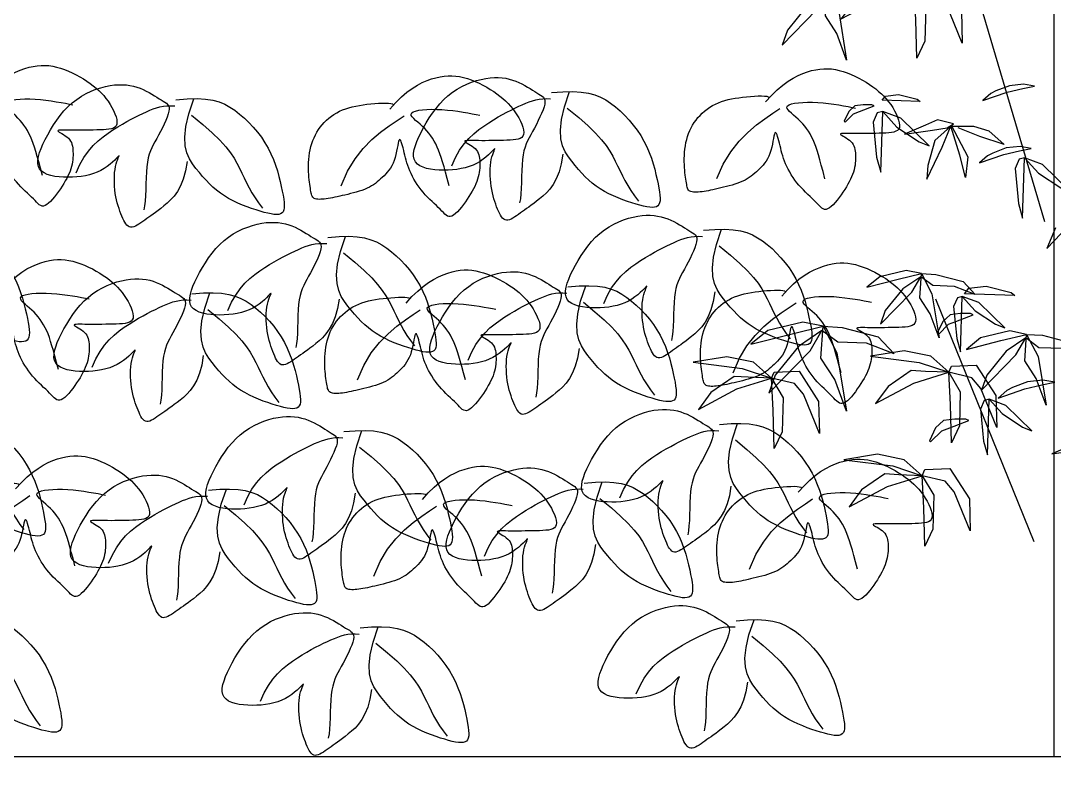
# Model space of a CAD drawing. Extents: x -1568 to -728, y -1287 to -990.
# Drawn here: x -1362.37 to -1356.99, y -1096 to -1092.08 of the extents above; entities that cross this region are included whole.
import ezdxf

# ---------------------------------------------------------------- set-up
doc = ezdxf.new("R2010")
doc.units = 0
doc.header["$LTSCALE"] = 5
doc.layers.get('0').update_dxf_attribs({"linetype": 'CONTINUOUS'})
for name, color, linetype in [('LH', 94, 'CONTINUOUS'), ('尺寸标注', 2, 'CONTINUOUS'), ('绿化', 3, 'CONTINUOUS')]:
    doc.layers.add(name, color=color, linetype=linetype)

# ---------------------------------------------------------------- blocks, each defined once
blk = doc.blocks.new('茶')
at = {"layer": 'LH'}
for p, q in [((0.6003, 0.5032), (0.5895, 0.4983)), ((0.6116, 0.5075), (0.6003, 0.5032)), ((0.6234, 0.511), (0.6116, 0.5075)), ((0.6359, 0.5138), (0.6234, 0.511)), ((0.649, 0.5158), (0.6359, 0.5138)), ((0.6627, 0.5169), (0.649, 0.5158)), ((0.6772, 0.5171), (0.6627, 0.5169)), ((0.6925, 0.5163), (0.6772, 0.5171)), ((0.7086, 0.5144), (0.6925, 0.5163)), ((0.7253, 0.5115), (0.7086, 0.5144)), ((0.7424, 0.5074), (0.7253, 0.5115)), ((0.7598, 0.5021), (0.7424, 0.5074)), ((0.7773, 0.4955), (0.7598, 0.5021)), ((0.5422, 0.4685), (0.5342, 0.4625)), ((0.5507, 0.4747), (0.5422, 0.4685)), ((0.5597, 0.4809), (0.5507, 0.4747)), ((0.5691, 0.4871), (0.5597, 0.4809)), ((0.5791, 0.4929), (0.5691, 0.4871)), ((0.5895, 0.4983), (0.5791, 0.4929)), ((0.7946, 0.4876), (0.7773, 0.4955)), ((0.8116, 0.4783), (0.7946, 0.4876)), ((0.8281, 0.4675), (0.8116, 0.4783)), ((0.8438, 0.4553), (0.8281, 0.4675)), ((-0.5574, 0.4314), (-0.5705, 0.4248)), ((-0.5441, 0.4373), (-0.5574, 0.4314)), ((-0.5309, 0.4422), (-0.5441, 0.4373)), ((-0.5178, 0.4463), (-0.5309, 0.4422)), ((-0.5048, 0.4494), (-0.5178, 0.4463)), ((-0.4916, 0.4514), (-0.5048, 0.4494)), ((-0.4782, 0.4525), (-0.4916, 0.4514)), ((-0.4645, 0.4525), (-0.4782, 0.4525)), ((-0.4504, 0.4515), (-0.4645, 0.4525)), ((-0.4357, 0.4494), (-0.4504, 0.4515)), ((-0.4204, 0.4463), (-0.4357, 0.4494)), ((-0.4043, 0.442), (-0.4204, 0.4463)), ((-0.3874, 0.4363), (-0.4043, 0.442)), ((-0.3697, 0.4289), (-0.3874, 0.4363)), ((0.3418, 0.4359), (0.3203, 0.4281)), ((0.3667, 0.442), (0.3418, 0.4359)), ((0.3957, 0.4461), (0.3667, 0.442)), ((0.4297, 0.4483), (0.3957, 0.4461)), ((0.4289, 0.3956), (0.4069, 0.4467)), ((0.4693, 0.4484), (0.4297, 0.4483)), ((0.499, 0.4346), (0.4962, 0.4299)), ((0.5029, 0.4389), (0.499, 0.4346)), ((0.5077, 0.4429), (0.5029, 0.4389)), ((0.5134, 0.4471), (0.5077, 0.4429)), ((0.5198, 0.4517), (0.5134, 0.4471)), ((0.5267, 0.4568), (0.5198, 0.4517)), ((0.5342, 0.4625), (0.5267, 0.4568)), ((0.8588, 0.4418), (0.8438, 0.4553)), ((0.8731, 0.4274), (0.8588, 0.4418)), ((-0.6085, 0.4018), (-0.6203, 0.3934)), ((-0.5962, 0.4099), (-0.6085, 0.4018)), ((-0.5835, 0.4176), (-0.5962, 0.4099)), ((-0.5705, 0.4248), (-0.5835, 0.4176)), ((-0.3511, 0.4194), (-0.3697, 0.4289)), ((-0.3316, 0.4076), (-0.3511, 0.4194)), ((-0.3113, 0.393), (-0.3316, 0.4076)), ((0.2684, 0.3948), (0.2529, 0.3807)), ((0.2844, 0.4074), (0.2684, 0.3948)), ((0.3014, 0.4186), (0.2844, 0.4074)), ((0.3203, 0.4281), (0.3014, 0.4186)), ((0.4426, 0.3526), (0.4289, 0.3956)), ((0.4885, 0.4292), (0.4745, 0.4272)), ((0.5016, 0.43), (0.4885, 0.4292)), ((0.4962, 0.4299), (0.4947, 0.4245)), ((0.4947, 0.4245), (0.4947, 0.4181)), ((0.4947, 0.4181), (0.4962, 0.4104)), ((0.4962, 0.4104), (0.4993, 0.4013)), ((0.4993, 0.4013), (0.5039, 0.3909)), ((0.5141, 0.4296), (0.5016, 0.43)), ((0.5261, 0.4283), (0.5141, 0.4296)), ((0.5378, 0.426), (0.5261, 0.4283)), ((0.5496, 0.423), (0.5378, 0.426)), ((0.5615, 0.4194), (0.5496, 0.423)), ((0.5739, 0.4152), (0.5615, 0.4194)), ((0.5868, 0.4106), (0.5739, 0.4152)), ((0.6003, 0.4055), (0.5868, 0.4106)), ((0.6145, 0.3999), (0.6003, 0.4055)), ((0.6293, 0.3938), (0.6145, 0.3999)), ((0.8865, 0.4121), (0.8731, 0.4274)), ((0.8992, 0.3964), (0.8865, 0.4121)), ((0.9109, 0.3804), (0.8992, 0.3964)), ((-0.6612, 0.3585), (-0.6698, 0.3494)), ((-0.6519, 0.3675), (-0.6612, 0.3585)), ((-0.642, 0.3762), (-0.6519, 0.3675)), ((-0.6315, 0.3849), (-0.642, 0.3762)), ((-0.6203, 0.3934), (-0.6315, 0.3849)), ((-0.2899, 0.3755), (-0.3113, 0.393)), ((-0.2676, 0.3546), (-0.2899, 0.3755)), ((-0.2783, 0.3718), (-0.2803, 0.3695)), ((-0.2731, 0.3737), (-0.2783, 0.3718)), ((-0.2652, 0.3752), (-0.2731, 0.3737)), ((-0.2552, 0.3764), (-0.2652, 0.3752)), ((-0.2435, 0.3772), (-0.2552, 0.3764)), ((-0.2305, 0.3776), (-0.2435, 0.3772)), ((-0.2169, 0.3778), (-0.2305, 0.3776)), ((-0.2031, 0.3778), (-0.2169, 0.3778)), ((-0.1896, 0.3775), (-0.2031, 0.3778)), ((-0.1763, 0.3769), (-0.1896, 0.3775)), ((-0.1634, 0.376), (-0.1763, 0.3769)), ((-0.1508, 0.3748), (-0.1634, 0.376)), ((-0.1386, 0.3732), (-0.1508, 0.3748)), ((-0.1267, 0.371), (-0.1386, 0.3732)), ((-0.1152, 0.3684), (-0.1267, 0.371)), ((-0.1041, 0.3652), (-0.1152, 0.3684)), ((-0.0933, 0.3614), (-0.1041, 0.3652)), ((-0.0829, 0.357), (-0.0933, 0.3614)), ((0.2377, 0.3653), (0.2232, 0.3488)), ((0.2529, 0.3807), (0.2377, 0.3653)), ((0.4195, 0.3903), (0.3825, 0.3546)), ((0.5039, 0.3909), (0.5096, 0.3796)), ((0.5096, 0.3796), (0.5163, 0.3677)), ((0.5163, 0.3677), (0.5235, 0.3554)), ((0.6448, 0.387), (0.6293, 0.3938)), ((0.6608, 0.3796), (0.6448, 0.387)), ((0.6776, 0.3714), (0.6608, 0.3796)), ((0.695, 0.3624), (0.6776, 0.3714)), ((0.713, 0.3526), (0.695, 0.3624)), ((0.9218, 0.3645), (0.9109, 0.3804)), ((0.9318, 0.3488), (0.9218, 0.3645)), ((-0.6854, 0.3301), (-0.6924, 0.3199)), ((-0.6779, 0.3399), (-0.6854, 0.3301)), ((-0.6698, 0.3494), (-0.6779, 0.3399)), ((-0.5196, 0.3229), (-0.5359, 0.3187)), ((-0.5023, 0.3271), (-0.5196, 0.3229)), ((-0.4843, 0.331), (-0.5023, 0.3271)), ((-0.466, 0.3346), (-0.4843, 0.331)), ((-0.4476, 0.3376), (-0.466, 0.3346)), ((-0.4295, 0.3399), (-0.4476, 0.3376)), ((-0.4121, 0.3415), (-0.4295, 0.3399)), ((-0.3956, 0.3424), (-0.4121, 0.3415)), ((-0.3805, 0.3425), (-0.3956, 0.3424)), ((-0.3673, 0.3418), (-0.3805, 0.3425)), ((-0.3562, 0.3403), (-0.3673, 0.3418)), ((-0.3476, 0.338), (-0.3562, 0.3403)), ((-0.342, 0.3348), (-0.3476, 0.338)), ((-0.3427, 0.3206), (-0.3399, 0.3261)), ((-0.3395, 0.3308), (-0.342, 0.3348)), ((-0.3399, 0.3261), (-0.3395, 0.3308)), ((-0.2893, 0.3131), (-0.3149, 0.3274)), ((-0.0729, 0.352), (-0.0829, 0.357)), ((-0.0634, 0.3465), (-0.0729, 0.352)), ((-0.0542, 0.3405), (-0.0634, 0.3465)), ((-0.0455, 0.334), (-0.0542, 0.3405)), ((-0.0372, 0.3271), (-0.0455, 0.334)), ((-0.0294, 0.3198), (-0.0372, 0.3271)), ((0.2094, 0.3313), (0.1964, 0.3129)), ((0.2232, 0.3488), (0.2094, 0.3313)), ((0.3527, 0.3232), (0.3289, 0.2957)), ((0.3825, 0.3546), (0.3527, 0.3232)), ((0.4493, 0.3166), (0.4426, 0.3526)), ((0.5235, 0.3554), (0.5311, 0.3431)), ((0.5311, 0.3431), (0.5388, 0.3311)), ((0.5388, 0.3311), (0.5463, 0.3198)), ((0.7314, 0.3415), (0.713, 0.3526)), ((0.7499, 0.3286), (0.7314, 0.3415)), ((0.7683, 0.3137), (0.7499, 0.3286)), ((0.9409, 0.3335), (0.9318, 0.3488)), ((0.9487, 0.3189), (0.9409, 0.3335)), ((-0.705, 0.2981), (-0.7105, 0.2867)), ((-0.699, 0.3092), (-0.705, 0.2981)), ((-0.6924, 0.3199), (-0.699, 0.3092)), ((-0.5645, 0.3109), (-0.5762, 0.3076)), ((-0.551, 0.3147), (-0.5645, 0.3109)), ((-0.5359, 0.3187), (-0.551, 0.3147)), ((-0.3755, 0.2852), (-0.368, 0.2931)), ((-0.368, 0.2931), (-0.3605, 0.3006)), ((-0.3605, 0.3006), (-0.3535, 0.3078)), ((-0.3535, 0.3078), (-0.3474, 0.3145)), ((-0.3474, 0.3145), (-0.3427, 0.3206)), ((-0.2604, 0.2968), (-0.2893, 0.3131)), ((-0.2292, 0.2776), (-0.2604, 0.2968)), ((-0.022, 0.312), (-0.0294, 0.3198)), ((-0.0151, 0.3039), (-0.022, 0.312)), ((-0.0087, 0.2954), (-0.0151, 0.3039)), ((-0.0028, 0.2865), (-0.0087, 0.2954)), ((0.1844, 0.2939), (0.1736, 0.2742)), ((0.1964, 0.3129), (0.1844, 0.2939)), ((0.3289, 0.2957), (0.3104, 0.2714)), ((0.4502, 0.2866), (0.4493, 0.3166)), ((0.5463, 0.3198), (0.5534, 0.3091)), ((0.5534, 0.3091), (0.56, 0.299)), ((0.56, 0.299), (0.5661, 0.289)), ((0.5661, 0.289), (0.5717, 0.2786)), ((0.7862, 0.2962), (0.7683, 0.3137)), ((0.8035, 0.2758), (0.7862, 0.2962)), ((0.9552, 0.305), (0.9487, 0.3189)), ((0.9602, 0.2918), (0.9552, 0.305)), ((0.9633, 0.2794), (0.9602, 0.2918)), ((-0.7219, 0.2537), (-0.7235, 0.244)), ((-0.7191, 0.2642), (-0.7219, 0.2537)), ((-0.7152, 0.2753), (-0.7191, 0.2642)), ((-0.7105, 0.2867), (-0.7152, 0.2753)), ((-0.4014, 0.2506), (-0.3956, 0.2598)), ((-0.3956, 0.2598), (-0.3894, 0.2685)), ((-0.3894, 0.2685), (-0.3827, 0.277)), ((-0.3827, 0.277), (-0.3755, 0.2852)), ((-0.1968, 0.2544), (-0.2292, 0.2776)), ((-0.1643, 0.2264), (-0.1968, 0.2544)), ((0.0026, 0.2772), (-0.0028, 0.2865)), ((0.0076, 0.2676), (0.0026, 0.2772)), ((0.012, 0.2577), (0.0076, 0.2676)), ((0.0159, 0.2474), (0.012, 0.2577)), ((0.1641, 0.2541), (0.156, 0.2338)), ((0.1736, 0.2742), (0.1641, 0.2541)), ((0.3104, 0.2714), (0.2961, 0.2496)), ((0.4392, 0.2403), (0.4464, 0.2615)), ((0.4464, 0.2615), (0.4502, 0.2866)), ((0.5717, 0.2786), (0.5768, 0.2675)), ((0.5768, 0.2675), (0.5814, 0.2552)), ((0.5814, 0.2552), (0.5854, 0.2413)), ((0.6813, 0.2706), (0.6814, 0.2713)), ((0.6825, 0.2682), (0.6813, 0.2706)), ((0.6814, 0.2713), (0.683, 0.2703)), ((0.6846, 0.2642), (0.6825, 0.2682)), ((0.683, 0.2703), (0.6863, 0.2675)), ((0.6873, 0.2588), (0.6846, 0.2642)), ((0.6863, 0.2675), (0.6912, 0.2632)), ((0.6905, 0.2521), (0.6873, 0.2588)), ((0.6937, 0.2442), (0.6905, 0.2521)), ((0.6912, 0.2632), (0.6977, 0.2577)), ((0.6977, 0.2577), (0.7056, 0.2514)), ((0.7056, 0.2514), (0.7148, 0.2447)), ((0.8198, 0.2519), (0.8035, 0.2758)), ((0.8349, 0.2242), (0.8198, 0.2519)), ((0.9598, 0.2484), (0.9634, 0.2577)), ((0.9645, 0.2681), (0.9633, 0.2794)), ((0.9634, 0.2577), (0.9645, 0.2681)), ((-0.7235, 0.244), (-0.7237, 0.2354)), ((-0.7237, 0.2354), (-0.7224, 0.2281)), ((-0.7224, 0.2281), (-0.7196, 0.2225)), ((-0.7196, 0.2225), (-0.7152, 0.2183)), ((-0.7152, 0.2183), (-0.7094, 0.2154)), ((-0.7094, 0.2154), (-0.7022, 0.2135)), ((-0.6263, 0.2149), (-0.6135, 0.2158)), ((-0.6135, 0.2158), (-0.6008, 0.2167)), ((-0.6008, 0.2167), (-0.5883, 0.2176)), ((-0.5883, 0.2176), (-0.5764, 0.2186)), ((-0.5764, 0.2186), (-0.5651, 0.2197)), ((-0.5651, 0.2197), (-0.5546, 0.2207)), ((-0.5546, 0.2207), (-0.5452, 0.2217)), ((-0.5452, 0.2217), (-0.5368, 0.2225)), ((-0.5368, 0.2225), (-0.5298, 0.2231)), ((-0.5298, 0.2231), (-0.5242, 0.2233)), ((-0.5211, 0.2172), (-0.5252, 0.2143)), ((-0.5242, 0.2233), (-0.5201, 0.2232)), ((-0.5183, 0.2196), (-0.5211, 0.2172)), ((-0.5201, 0.2232), (-0.5176, 0.2226)), ((-0.517, 0.2214), (-0.5183, 0.2196)), ((-0.5176, 0.2226), (-0.517, 0.2214)), ((-0.4205, 0.2096), (-0.4163, 0.2206)), ((-0.4163, 0.2206), (-0.4118, 0.2311)), ((-0.4118, 0.2311), (-0.4068, 0.2411)), ((-0.4068, 0.2411), (-0.4014, 0.2506)), ((-0.3035, 0.2077), (-0.3022, 0.2161)), ((-0.3022, 0.2161), (-0.3007, 0.2241)), ((-0.3007, 0.2241), (-0.2992, 0.2313)), ((-0.2992, 0.2313), (-0.2977, 0.2375)), ((-0.2977, 0.2375), (-0.296, 0.2422)), ((-0.296, 0.2422), (-0.2943, 0.2452)), ((-0.2943, 0.2452), (-0.2925, 0.2461)), ((-0.2925, 0.2461), (-0.2906, 0.2447)), ((-0.2906, 0.2447), (-0.2887, 0.2406)), ((-0.2887, 0.2406), (-0.2865, 0.2343)), ((-0.2865, 0.2343), (-0.2842, 0.2263)), ((-0.2842, 0.2263), (-0.2816, 0.2169)), ((-0.2816, 0.2169), (-0.2787, 0.2066)), ((-0.1329, 0.1926), (-0.1643, 0.2264)), ((0.0194, 0.2368), (0.0159, 0.2474)), ((0.0223, 0.2259), (0.0194, 0.2368)), ((0.0248, 0.2149), (0.0223, 0.2259)), ((0.156, 0.2338), (0.1491, 0.2134)), ((0.285, 0.2298), (0.2763, 0.2113)), ((0.2961, 0.2496), (0.285, 0.2298)), ((0.4194, 0.2055), (0.4298, 0.222)), ((0.4298, 0.222), (0.4392, 0.2403)), ((0.4479, 0.2322), (0.4563, 0.1995)), ((0.5854, 0.2413), (0.5889, 0.2254)), ((0.5889, 0.2254), (0.5919, 0.2073)), ((0.6968, 0.2352), (0.6937, 0.2442)), ((0.6994, 0.2252), (0.6968, 0.2352)), ((0.7016, 0.2143), (0.6994, 0.2252)), ((0.7148, 0.2447), (0.7251, 0.238)), ((0.7251, 0.238), (0.7363, 0.2315)), ((0.7363, 0.2315), (0.7485, 0.2257)), ((0.7485, 0.2257), (0.7614, 0.2208)), ((0.7614, 0.2208), (0.7749, 0.2169)), ((0.7749, 0.2169), (0.789, 0.2139)), ((0.8798, 0.213), (0.8949, 0.2154)), ((0.8949, 0.2154), (0.9093, 0.2185)), ((0.9093, 0.2185), (0.9228, 0.2225)), ((0.9228, 0.2225), (0.9348, 0.2275)), ((0.9348, 0.2275), (0.9453, 0.2334)), ((0.9453, 0.2334), (0.9537, 0.2403)), ((0.9537, 0.2403), (0.9598, 0.2484)), ((-0.7022, 0.2135), (-0.6939, 0.2125)), ((-0.6939, 0.2125), (-0.6846, 0.2122)), ((-0.6846, 0.2122), (-0.6743, 0.2124)), ((-0.6743, 0.2124), (-0.6631, 0.2128)), ((-0.6631, 0.2128), (-0.6513, 0.2134)), ((-0.6513, 0.2134), (-0.6389, 0.2141)), ((-0.6389, 0.2141), (-0.6263, 0.2149)), ((-0.558, 0.1826), (-0.5602, 0.1769)), ((-0.555, 0.188), (-0.558, 0.1826)), ((-0.5511, 0.1931), (-0.555, 0.188)), ((-0.5464, 0.198), (-0.5511, 0.1931)), ((-0.5411, 0.2027), (-0.5464, 0.198)), ((-0.5355, 0.2069), (-0.5411, 0.2027)), ((-0.5301, 0.2108), (-0.5355, 0.2069)), ((-0.5252, 0.2143), (-0.5301, 0.2108)), ((-0.4312, 0.1719), (-0.4278, 0.1856)), ((-0.4278, 0.1856), (-0.4243, 0.1981)), ((-0.4243, 0.1981), (-0.4205, 0.2096)), ((-0.3093, 0.1726), (-0.3077, 0.1815)), ((-0.3077, 0.1815), (-0.3063, 0.1904)), ((-0.3063, 0.1904), (-0.3049, 0.1991)), ((-0.3049, 0.1991), (-0.3035, 0.2077)), ((-0.2787, 0.2066), (-0.2754, 0.196)), ((-0.2754, 0.196), (-0.2717, 0.1854)), ((-0.2717, 0.1854), (-0.2676, 0.1753)), ((-0.1035, 0.1519), (-0.1329, 0.1926)), ((0.0268, 0.2039), (0.0248, 0.2149)), ((0.0285, 0.1929), (0.0268, 0.2039)), ((0.0297, 0.1821), (0.0285, 0.1929)), ((0.0307, 0.1715), (0.0297, 0.1821)), ((0.1435, 0.1932), (0.1388, 0.1733)), ((0.1491, 0.2134), (0.1435, 0.1932)), ((0.269, 0.1935), (0.2621, 0.176)), ((0.2763, 0.2113), (0.269, 0.1935)), ((0.3986, 0.1753), (0.4089, 0.19)), ((0.4089, 0.19), (0.4194, 0.2055)), ((0.4563, 0.1995), (0.4664, 0.1721)), ((0.5919, 0.2073), (0.5945, 0.1875)), ((0.5945, 0.1875), (0.5969, 0.1669)), ((0.7034, 0.2029), (0.7016, 0.2143)), ((0.7046, 0.191), (0.7034, 0.2029)), ((0.7055, 0.1788), (0.7046, 0.191)), ((0.789, 0.2139), (0.8035, 0.2119)), ((0.8035, 0.2119), (0.8184, 0.2106)), ((0.8184, 0.2106), (0.8336, 0.2101)), ((0.8336, 0.2101), (0.849, 0.2104)), ((0.849, 0.2104), (0.8644, 0.2114)), ((0.8644, 0.2114), (0.8798, 0.213)), ((-0.5632, 0.1588), (-0.5633, 0.1523)), ((-0.5633, 0.1523), (-0.5631, 0.1457)), ((-0.5627, 0.165), (-0.5632, 0.1588)), ((-0.5631, 0.1457), (-0.5627, 0.1389)), ((-0.5617, 0.1711), (-0.5627, 0.165)), ((-0.5602, 0.1769), (-0.5617, 0.1711)), ((-0.4381, 0.1393), (-0.4346, 0.1566)), ((-0.4346, 0.1566), (-0.4312, 0.1719)), ((-0.3188, 0.1352), (-0.3159, 0.1448)), ((-0.3159, 0.1448), (-0.3133, 0.1542)), ((-0.3133, 0.1542), (-0.3112, 0.1634)), ((-0.3112, 0.1634), (-0.3093, 0.1726)), ((-0.2676, 0.1753), (-0.2629, 0.1661)), ((-0.2629, 0.1661), (-0.2579, 0.1578)), ((-0.2579, 0.1578), (-0.2524, 0.1503)), ((-0.2524, 0.1503), (-0.2466, 0.1434)), ((-0.2466, 0.1434), (-0.2406, 0.1371)), ((-0.0774, 0.1035), (-0.1035, 0.1519)), ((0.0313, 0.1614), (0.0307, 0.1715)), ((0.0316, 0.1516), (0.0313, 0.1614)), ((0.0317, 0.1423), (0.0316, 0.1516)), ((0.1351, 0.154), (0.1321, 0.1356)), ((0.1388, 0.1733), (0.1351, 0.154)), ((0.2554, 0.1585), (0.2485, 0.1409)), ((0.2621, 0.176), (0.2554, 0.1585)), ((0.3663, 0.1357), (0.3774, 0.1482)), ((0.3774, 0.1482), (0.3881, 0.1614)), ((0.3881, 0.1614), (0.3986, 0.1753)), ((0.4664, 0.1721), (0.4779, 0.1494)), ((0.4779, 0.1494), (0.4903, 0.1308)), ((0.5969, 0.1669), (0.5992, 0.1461)), ((0.5992, 0.1461), (0.6017, 0.1259)), ((0.7052, 0.1422), (0.7057, 0.1542)), ((0.7058, 0.1665), (0.7055, 0.1788)), ((0.7057, 0.1542), (0.7058, 0.1665)), ((-0.5627, 0.1389), (-0.5621, 0.1319)), ((-0.5621, 0.1319), (-0.5611, 0.1248)), ((-0.5611, 0.1248), (-0.5599, 0.1175)), ((-0.5599, 0.1175), (-0.5582, 0.11)), ((-0.5582, 0.11), (-0.5562, 0.1025)), ((-0.4458, 0.0975), (-0.4418, 0.1198)), ((-0.4418, 0.1198), (-0.4381, 0.1393)), ((-0.3305, 0.1056), (-0.3262, 0.1155)), ((-0.3262, 0.1155), (-0.3222, 0.1254)), ((-0.3222, 0.1254), (-0.3188, 0.1352)), ((-0.2406, 0.1371), (-0.2345, 0.1313)), ((-0.2345, 0.1313), (-0.2282, 0.1259)), ((-0.2282, 0.1259), (-0.2219, 0.1207)), ((-0.2219, 0.1207), (-0.2156, 0.1158)), ((-0.2156, 0.1158), (-0.2093, 0.111)), ((-0.2093, 0.111), (-0.2029, 0.1064)), ((0.0299, 0.1036), (0.0304, 0.1103)), ((0.0304, 0.1103), (0.0309, 0.1175)), ((0.0309, 0.1175), (0.0313, 0.1252)), ((0.0313, 0.1252), (0.0316, 0.1335)), ((0.0316, 0.1335), (0.0317, 0.1423)), ((0.1297, 0.1182), (0.1278, 0.1021)), ((0.1321, 0.1356), (0.1297, 0.1182)), ((0.2411, 0.1232), (0.233, 0.1052)), ((0.2485, 0.1409), (0.2411, 0.1232)), ((0.3291, 0.102), (0.3423, 0.1126)), ((0.3423, 0.1126), (0.3546, 0.1239)), ((0.3546, 0.1239), (0.3663, 0.1357)), ((0.4903, 0.1308), (0.5032, 0.1157)), ((0.5032, 0.1157), (0.5162, 0.1035)), ((0.6017, 0.1259), (0.6044, 0.1072)), ((0.6991, 0.0983), (0.7011, 0.1086)), ((0.7011, 0.1086), (0.7028, 0.1194)), ((0.7028, 0.1194), (0.7042, 0.1306)), ((0.7042, 0.1306), (0.7052, 0.1422)), ((-0.5562, 0.1025), (-0.5537, 0.0948)), ((-0.5537, 0.0948), (-0.5507, 0.087)), ((-0.5507, 0.087), (-0.5472, 0.0791)), ((-0.5472, 0.0791), (-0.5432, 0.0711)), ((-0.4504, 0.0723), (-0.4458, 0.0975)), ((-0.3523, 0.0665), (-0.3463, 0.0761)), ((-0.3463, 0.0761), (-0.3406, 0.0858)), ((-0.3406, 0.0858), (-0.3354, 0.0957)), ((-0.3354, 0.0957), (-0.3305, 0.1056)), ((-0.2029, 0.1064), (-0.1962, 0.102)), ((-0.1962, 0.102), (-0.1893, 0.0979)), ((-0.1893, 0.0979), (-0.182, 0.0941)), ((-0.182, 0.0941), (-0.1742, 0.0905)), ((-0.1742, 0.0905), (-0.1659, 0.0873)), ((-0.1659, 0.0873), (-0.157, 0.0843)), ((-0.157, 0.0843), (-0.1476, 0.0817)), ((-0.1476, 0.0817), (-0.1378, 0.0793)), ((-0.1378, 0.0793), (-0.1278, 0.0772)), ((-0.1278, 0.0772), (-0.1176, 0.0752)), ((-0.1176, 0.0752), (-0.1075, 0.0735)), ((-0.1075, 0.0735), (-0.0974, 0.0719)), ((-0.0974, 0.0719), (-0.0876, 0.0704)), ((0.0221, 0.0699), (0.0242, 0.0724)), ((0.0242, 0.0724), (0.0258, 0.0754)), ((0.0258, 0.0754), (0.0269, 0.0788)), ((0.0269, 0.0788), (0.0278, 0.0827)), ((0.0278, 0.0827), (0.0284, 0.0871)), ((0.0284, 0.0871), (0.029, 0.092)), ((0.029, 0.092), (0.0294, 0.0975)), ((0.0294, 0.0975), (0.0299, 0.1036)), ((0.1252, 0.0742), (0.1247, 0.0625)), ((0.1262, 0.0874), (0.1252, 0.0742)), ((0.1278, 0.1021), (0.1262, 0.0874)), ((0.2237, 0.0869), (0.213, 0.0681)), ((0.233, 0.1052), (0.2237, 0.0869)), ((0.2694, 0.0654), (0.2849, 0.0737)), ((0.2849, 0.0737), (0.3002, 0.0825)), ((0.3002, 0.0825), (0.3151, 0.092)), ((0.3151, 0.092), (0.3291, 0.102)), ((0.5162, 0.1035), (0.529, 0.0934)), ((0.529, 0.0934), (0.5412, 0.085)), ((0.5412, 0.085), (0.5524, 0.0775)), ((0.5524, 0.0775), (0.5626, 0.0709)), ((0.6044, 0.1072), (0.6076, 0.0905)), ((0.6076, 0.0905), (0.6115, 0.0768)), ((0.6919, 0.0701), (0.6944, 0.0791)), ((0.6944, 0.0791), (0.6968, 0.0885)), ((0.6968, 0.0885), (0.6991, 0.0983)), ((-0.5432, 0.0711), (-0.5387, 0.063)), ((-0.5387, 0.063), (-0.5336, 0.0548)), ((-0.5336, 0.0548), (-0.5281, 0.0465)), ((-0.5281, 0.0465), (-0.5222, 0.038)), ((-0.5222, 0.038), (-0.5158, 0.0294)), ((-0.3796, 0.031), (-0.3725, 0.0394)), ((-0.3725, 0.0394), (-0.3655, 0.0482)), ((-0.3655, 0.0482), (-0.3588, 0.0572)), ((-0.3588, 0.0572), (-0.3523, 0.0665)), ((-0.0876, 0.0704), (-0.0782, 0.069)), ((-0.0782, 0.069), (-0.0691, 0.0677)), ((-0.0691, 0.0677), (-0.0604, 0.0665)), ((-0.0604, 0.0665), (-0.0521, 0.0654)), ((-0.0521, 0.0654), (-0.0441, 0.0644)), ((-0.0441, 0.0644), (-0.0364, 0.0637)), ((-0.0364, 0.0637), (-0.029, 0.063)), ((-0.029, 0.063), (-0.0219, 0.0626)), ((-0.0219, 0.0626), (-0.0152, 0.0623)), ((-0.0152, 0.0623), (-0.0088, 0.0623)), ((-0.0088, 0.0623), (-0.0029, 0.0625)), ((-0.0029, 0.0625), (0.0027, 0.0629)), ((0.0027, 0.0629), (0.0077, 0.0636)), ((0.0077, 0.0636), (0.0122, 0.0647)), ((0.0122, 0.0647), (0.0162, 0.0661)), ((0.0162, 0.0661), (0.0195, 0.0678)), ((0.0195, 0.0678), (0.0221, 0.0699)), ((0.1247, 0.0625), (0.1249, 0.0523)), ((0.1249, 0.0523), (0.1258, 0.0436)), ((0.1258, 0.0436), (0.1277, 0.0364)), ((0.1277, 0.0364), (0.1307, 0.0307)), ((0.1965, 0.0338), (0.2096, 0.0388)), ((0.213, 0.0681), (0.2006, 0.0487)), ((0.2096, 0.0388), (0.2237, 0.0444)), ((0.2237, 0.0444), (0.2385, 0.0508)), ((0.2385, 0.0508), (0.2538, 0.0578)), ((0.2538, 0.0578), (0.2694, 0.0654)), ((0.5626, 0.0709), (0.572, 0.065)), ((0.572, 0.065), (0.5808, 0.0597)), ((0.5808, 0.0597), (0.589, 0.0548)), ((0.589, 0.0548), (0.5967, 0.0502)), ((0.5967, 0.0502), (0.6042, 0.0459)), ((0.6042, 0.0459), (0.6114, 0.0416)), ((0.6114, 0.0416), (0.6186, 0.0374)), ((0.6186, 0.0374), (0.6257, 0.0332)), ((0.6779, 0.0339), (0.681, 0.0397)), ((0.681, 0.0397), (0.6839, 0.0464)), ((0.6839, 0.0464), (0.6866, 0.0537)), ((0.6866, 0.0537), (0.6893, 0.0617)), ((0.6893, 0.0617), (0.6919, 0.0701)), ((-0.5158, 0.0294), (-0.5089, 0.0207)), ((-0.5089, 0.0207), (-0.5017, 0.0119)), ((-0.5017, 0.0119), (-0.4942, 0.0031)), ((-0.4942, 0.0031), (-0.4865, -0.0052)), ((-0.4125, -0.0064), (-0.4067, 0.0005)), ((-0.4067, 0.0005), (-0.4004, 0.0076)), ((-0.4004, 0.0076), (-0.3937, 0.0151)), ((-0.3937, 0.0151), (-0.3867, 0.0229)), ((-0.3867, 0.0229), (-0.3796, 0.031)), ((0.1307, 0.0307), (0.1348, 0.0265)), ((0.1348, 0.0265), (0.1401, 0.0239)), ((0.1401, 0.0239), (0.1466, 0.0226)), ((0.1466, 0.0226), (0.1543, 0.0226)), ((0.1543, 0.0226), (0.1632, 0.0239)), ((0.1632, 0.0239), (0.1732, 0.0262)), ((0.1732, 0.0262), (0.1843, 0.0296)), ((0.1843, 0.0296), (0.1965, 0.0338)), ((0.6257, 0.0332), (0.6325, 0.0294)), ((0.6325, 0.0294), (0.6392, 0.026)), ((0.6392, 0.026), (0.6455, 0.0233)), ((0.6455, 0.0233), (0.6515, 0.0213)), ((0.6515, 0.0213), (0.6571, 0.0204)), ((0.6571, 0.0204), (0.6622, 0.0207)), ((0.6622, 0.0207), (0.6668, 0.0222)), ((0.6668, 0.0222), (0.6709, 0.025)), ((0.6709, 0.025), (0.6746, 0.0289)), ((0.6746, 0.0289), (0.6779, 0.0339)), ((-0.4865, -0.0052), (-0.4788, -0.013)), ((-0.4788, -0.013), (-0.4713, -0.0199)), ((-0.4713, -0.0199), (-0.4641, -0.0258)), ((-0.4641, -0.0258), (-0.4573, -0.0302)), ((-0.4573, -0.0302), (-0.4511, -0.0331)), ((-0.4511, -0.0331), (-0.4455, -0.0342)), ((-0.4455, -0.0342), (-0.4405, -0.0337)), ((-0.4405, -0.0337), (-0.4359, -0.0317)), ((-0.4359, -0.0317), (-0.4314, -0.0284)), ((-0.4314, -0.0284), (-0.4271, -0.0241)), ((-0.4271, -0.0241), (-0.4226, -0.0188)), ((-0.4226, -0.0188), (-0.4178, -0.0128)), ((-0.4178, -0.0128), (-0.4125, -0.0064)), ((0.0841, -0.0324), (0.0746, -0.0386)), ((0.094, -0.0266), (0.0841, -0.0324)), ((0.1044, -0.0212), (0.094, -0.0266)), ((0.1152, -0.0163), (0.1044, -0.0212)), ((0.1265, -0.012), (0.1152, -0.0163)), ((0.1384, -0.0085), (0.1265, -0.012)), ((0.1508, -0.0057), (0.1384, -0.0085)), ((0.1639, -0.0037), (0.1508, -0.0057)), ((0.1776, -0.0026), (0.1639, -0.0037)), ((0.1921, -0.0024), (0.1776, -0.0026)), ((0.2074, -0.0032), (0.1921, -0.0024)), ((0.2235, -0.005), (0.2074, -0.0032)), ((0.2402, -0.008), (0.2235, -0.005)), ((0.2573, -0.0121), (0.2402, -0.008)), ((0.2747, -0.0174), (0.2573, -0.0121)), ((0.2922, -0.024), (0.2747, -0.0174)), ((0.3095, -0.0319), (0.2922, -0.024)), ((0.3265, -0.0412), (0.3095, -0.0319)), ((-0.0554, -0.0712), (-0.0894, -0.0734)), ((-0.0158, -0.0711), (-0.0554, -0.0712)), ((0.0347, -0.0678), (0.0283, -0.0724)), ((0.0416, -0.0627), (0.0347, -0.0678)), ((0.0491, -0.057), (0.0416, -0.0627)), ((0.0571, -0.051), (0.0491, -0.057)), ((0.0656, -0.0448), (0.0571, -0.051)), ((0.0746, -0.0386), (0.0656, -0.0448)), ((0.343, -0.052), (0.3265, -0.0412)), ((0.3587, -0.0642), (0.343, -0.052)), ((0.3738, -0.0777), (0.3587, -0.0642)), ((-0.1836, -0.1009), (-0.2007, -0.1121)), ((-0.1648, -0.0914), (-0.1836, -0.1009)), ((-0.1433, -0.0836), (-0.1648, -0.0914)), ((-0.1184, -0.0775), (-0.1433, -0.0836)), ((-0.0894, -0.0734), (-0.1184, -0.0775)), ((-0.0562, -0.1239), (-0.0782, -0.0728)), ((0.0034, -0.0903), (-0.0106, -0.0923)), ((0.0165, -0.0895), (0.0034, -0.0903)), ((0.0111, -0.0896), (0.0096, -0.095)), ((0.0096, -0.095), (0.0096, -0.1014)), ((0.0096, -0.1014), (0.0111, -0.1091)), ((0.0139, -0.0849), (0.0111, -0.0896)), ((0.0178, -0.0806), (0.0139, -0.0849)), ((0.029, -0.0899), (0.0165, -0.0895)), ((0.0226, -0.0766), (0.0178, -0.0806)), ((0.0283, -0.0724), (0.0226, -0.0766)), ((0.041, -0.0912), (0.029, -0.0899)), ((0.0527, -0.0935), (0.041, -0.0912)), ((0.0645, -0.0965), (0.0527, -0.0935)), ((0.0764, -0.1001), (0.0645, -0.0965)), ((0.0888, -0.1043), (0.0764, -0.1001)), ((0.1017, -0.1089), (0.0888, -0.1043)), ((0.388, -0.0921), (0.3738, -0.0777)), ((0.4015, -0.1074), (0.388, -0.0921)), ((0.4141, -0.1231), (0.4015, -0.1074)), ((-0.2322, -0.1388), (-0.2474, -0.1542)), ((-0.2167, -0.1247), (-0.2322, -0.1388)), ((-0.2007, -0.1121), (-0.2167, -0.1247)), ((-0.0656, -0.1292), (-0.1026, -0.1649)), ((-0.0425, -0.1669), (-0.0562, -0.1239)), ((0.0111, -0.1091), (0.0142, -0.1182)), ((0.0142, -0.1182), (0.0188, -0.1286)), ((0.0188, -0.1286), (0.0245, -0.1399)), ((0.0245, -0.1399), (0.0312, -0.1518)), ((0.1152, -0.114), (0.1017, -0.1089)), ((0.1294, -0.1196), (0.1152, -0.114)), ((0.1442, -0.1257), (0.1294, -0.1196)), ((0.1597, -0.1325), (0.1442, -0.1257)), ((0.1758, -0.1399), (0.1597, -0.1325)), ((0.1925, -0.1481), (0.1758, -0.1399)), ((0.4259, -0.1391), (0.4141, -0.1231)), ((0.4367, -0.155), (0.4259, -0.1391)), ((-0.2619, -0.1707), (-0.2757, -0.1882)), ((-0.2474, -0.1542), (-0.2619, -0.1707)), ((-0.1026, -0.1649), (-0.1324, -0.1963)), ((-0.0358, -0.2029), (-0.0425, -0.1669)), ((0.0312, -0.1518), (0.0384, -0.1641)), ((0.0384, -0.1641), (0.046, -0.1764)), ((0.046, -0.1764), (0.0537, -0.1884)), ((0.2099, -0.1571), (0.1925, -0.1481)), ((0.2279, -0.1669), (0.2099, -0.1571)), ((0.2463, -0.178), (0.2279, -0.1669)), ((0.2648, -0.1909), (0.2463, -0.178)), ((0.4467, -0.1707), (0.4367, -0.155)), ((0.4558, -0.186), (0.4467, -0.1707)), ((-0.2887, -0.2066), (-0.3007, -0.2256)), ((-0.2757, -0.1882), (-0.2887, -0.2066)), ((-0.1324, -0.1963), (-0.1562, -0.2238)), ((-0.0349, -0.2329), (-0.0358, -0.2029)), ((0.0537, -0.1884), (0.0612, -0.1997)), ((0.0612, -0.1997), (0.0683, -0.2103)), ((0.0683, -0.2103), (0.0749, -0.2205)), ((0.2832, -0.2058), (0.2648, -0.1909)), ((0.3011, -0.2233), (0.2832, -0.2058)), ((0.4636, -0.2006), (0.4558, -0.186)), ((0.4702, -0.2145), (0.4636, -0.2006)), ((0.4751, -0.2277), (0.4702, -0.2145)), ((-0.3115, -0.2453), (-0.321, -0.2654)), ((-0.3007, -0.2256), (-0.3115, -0.2453)), ((-0.1747, -0.2481), (-0.189, -0.2699)), ((-0.1562, -0.2238), (-0.1747, -0.2481)), ((-0.0387, -0.258), (-0.0349, -0.2329)), ((0.0749, -0.2205), (0.081, -0.2305)), ((0.081, -0.2305), (0.0866, -0.2409)), ((0.0866, -0.2409), (0.0917, -0.252)), ((0.1962, -0.2489), (0.1963, -0.2482)), ((0.1974, -0.2513), (0.1962, -0.2489)), ((0.1963, -0.2482), (0.1979, -0.2492)), ((0.1979, -0.2492), (0.2012, -0.252)), ((0.3184, -0.2437), (0.3011, -0.2233)), ((0.3347, -0.2676), (0.3184, -0.2437)), ((0.4782, -0.2401), (0.4751, -0.2277)), ((0.4794, -0.2514), (0.4782, -0.2401)), ((-0.3291, -0.2857), (-0.336, -0.3061)), ((-0.321, -0.2654), (-0.3291, -0.2857)), ((-0.189, -0.2699), (-0.2001, -0.2897)), ((-0.0553, -0.2975), (-0.0459, -0.2792)), ((-0.0459, -0.2792), (-0.0387, -0.258)), ((0.0917, -0.252), (0.0963, -0.2643)), ((0.0963, -0.2643), (0.1003, -0.2782)), ((0.1003, -0.2782), (0.1038, -0.2941)), ((0.1995, -0.2553), (0.1974, -0.2513)), ((0.2022, -0.2607), (0.1995, -0.2553)), ((0.2012, -0.252), (0.2062, -0.2563)), ((0.2054, -0.2674), (0.2022, -0.2607)), ((0.2086, -0.2753), (0.2054, -0.2674)), ((0.2062, -0.2563), (0.2127, -0.2618)), ((0.2117, -0.2843), (0.2086, -0.2753)), ((0.2143, -0.2943), (0.2117, -0.2843)), ((0.2127, -0.2618), (0.2205, -0.2681)), ((0.2205, -0.2681), (0.2297, -0.2748)), ((0.2297, -0.2748), (0.24, -0.2815)), ((0.24, -0.2815), (0.2513, -0.288)), ((0.3498, -0.2953), (0.3347, -0.2676)), ((0.4498, -0.292), (0.4602, -0.2861)), ((0.4602, -0.2861), (0.4686, -0.2792)), ((0.4686, -0.2792), (0.4747, -0.2711)), ((0.4747, -0.2711), (0.4783, -0.2618)), ((0.4783, -0.2618), (0.4794, -0.2514)), ((-0.336, -0.3061), (-0.3416, -0.3263)), ((-0.2088, -0.3082), (-0.2161, -0.326)), ((-0.2001, -0.2897), (-0.2088, -0.3082)), ((-0.0761, -0.3295), (-0.0657, -0.314)), ((-0.0657, -0.314), (-0.0553, -0.2975)), ((-0.0372, -0.2873), (-0.0288, -0.32)), ((-0.0288, -0.32), (-0.0187, -0.3474)), ((0.1038, -0.2941), (0.1068, -0.3122)), ((0.1068, -0.3122), (0.1094, -0.332)), ((0.2165, -0.3052), (0.2143, -0.2943)), ((0.2183, -0.3166), (0.2165, -0.3052)), ((0.2195, -0.3285), (0.2183, -0.3166)), ((0.2513, -0.288), (0.2634, -0.2938)), ((0.2634, -0.2938), (0.2763, -0.2987)), ((0.2763, -0.2987), (0.2898, -0.3026)), ((0.2898, -0.3026), (0.3039, -0.3056)), ((0.3039, -0.3056), (0.3184, -0.3076)), ((0.3184, -0.3076), (0.3333, -0.3089)), ((0.3333, -0.3089), (0.3485, -0.3094)), ((0.3485, -0.3094), (0.3639, -0.3091)), ((0.3639, -0.3091), (0.3793, -0.3081)), ((0.3793, -0.3081), (0.3947, -0.3065)), ((0.3947, -0.3065), (0.4098, -0.3041)), ((0.4098, -0.3041), (0.4242, -0.301)), ((0.4242, -0.301), (0.4377, -0.297)), ((0.4377, -0.297), (0.4498, -0.292)), ((-0.3463, -0.3462), (-0.35, -0.3655)), ((-0.3416, -0.3263), (-0.3463, -0.3462)), ((-0.223, -0.3435), (-0.2297, -0.361)), ((-0.2161, -0.326), (-0.223, -0.3435)), ((-0.1077, -0.3713), (-0.097, -0.3581)), ((-0.097, -0.3581), (-0.0865, -0.3442)), ((-0.0865, -0.3442), (-0.0761, -0.3295)), ((-0.0187, -0.3474), (-0.0072, -0.3701)), ((0.1094, -0.332), (0.1118, -0.3526)), ((0.1118, -0.3526), (0.1142, -0.3734)), ((0.2204, -0.3407), (0.2195, -0.3285)), ((0.2207, -0.353), (0.2204, -0.3407)), ((0.2206, -0.3653), (0.2207, -0.353)), ((-0.353, -0.3839), (-0.3554, -0.4013)), ((-0.35, -0.3655), (-0.353, -0.3839)), ((-0.2366, -0.3786), (-0.244, -0.3963)), ((-0.2297, -0.361), (-0.2366, -0.3786)), ((-0.1305, -0.3956), (-0.1188, -0.3838)), ((-0.1188, -0.3838), (-0.1077, -0.3713)), ((-0.0072, -0.3701), (0.0052, -0.3887)), ((0.0052, -0.3887), (0.0181, -0.4038)), ((0.1142, -0.3734), (0.1166, -0.3936)), ((0.1166, -0.3936), (0.1194, -0.4123)), ((0.2177, -0.4001), (0.2191, -0.3889)), ((0.2191, -0.3889), (0.2201, -0.3773)), ((0.2201, -0.3773), (0.2206, -0.3653)), ((-0.3573, -0.4174), (-0.3588, -0.4321)), ((-0.3554, -0.4013), (-0.3573, -0.4174)), ((-0.2521, -0.4143), (-0.2614, -0.4326)), ((-0.244, -0.3963), (-0.2521, -0.4143)), ((-0.1848, -0.437), (-0.17, -0.4275)), ((-0.17, -0.4275), (-0.156, -0.4175)), ((-0.156, -0.4175), (-0.1428, -0.4069)), ((-0.1428, -0.4069), (-0.1305, -0.3956)), ((0.0181, -0.4038), (0.0312, -0.416)), ((0.0312, -0.416), (0.044, -0.4261)), ((0.044, -0.4261), (0.0561, -0.4345)), ((0.1194, -0.4123), (0.1226, -0.429)), ((0.1226, -0.429), (0.1264, -0.4427)), ((0.2117, -0.431), (0.214, -0.4212)), ((0.214, -0.4212), (0.216, -0.4109)), ((0.216, -0.4109), (0.2177, -0.4001)), ((-0.3599, -0.4453), (-0.3604, -0.457)), ((-0.3604, -0.457), (-0.3602, -0.4672)), ((-0.3588, -0.4321), (-0.3599, -0.4453)), ((-0.2721, -0.4514), (-0.2844, -0.4708)), ((-0.2614, -0.4326), (-0.2721, -0.4514)), ((-0.2466, -0.4687), (-0.2312, -0.4617)), ((-0.2312, -0.4617), (-0.2157, -0.4541)), ((-0.2157, -0.4541), (-0.2001, -0.4458)), ((-0.2001, -0.4458), (-0.1848, -0.437)), ((0.0561, -0.4345), (0.0673, -0.442)), ((0.0673, -0.442), (0.0775, -0.4486)), ((0.0775, -0.4486), (0.0869, -0.4545)), ((0.0869, -0.4545), (0.0957, -0.4598)), ((0.0957, -0.4598), (0.1039, -0.4647)), ((0.1039, -0.4647), (0.1116, -0.4692)), ((0.1988, -0.4731), (0.2015, -0.4658)), ((0.2015, -0.4658), (0.2042, -0.4578)), ((0.2042, -0.4578), (0.2068, -0.4494)), ((0.2068, -0.4494), (0.2093, -0.4404)), ((0.2093, -0.4404), (0.2117, -0.431)), ((-0.3602, -0.4672), (-0.3593, -0.4759)), ((-0.3593, -0.4759), (-0.3573, -0.4831)), ((-0.3573, -0.4831), (-0.3544, -0.4888)), ((-0.3544, -0.4888), (-0.3503, -0.493)), ((-0.3503, -0.493), (-0.345, -0.4956)), ((-0.345, -0.4956), (-0.3385, -0.4969)), ((-0.3385, -0.4969), (-0.3307, -0.4969)), ((-0.3307, -0.4969), (-0.3219, -0.4956)), ((-0.3219, -0.4956), (-0.3118, -0.4933)), ((-0.3118, -0.4933), (-0.3008, -0.4899)), ((-0.3008, -0.4899), (-0.2886, -0.4857)), ((-0.2886, -0.4857), (-0.2755, -0.4807)), ((-0.2755, -0.4807), (-0.2614, -0.475)), ((-0.2614, -0.475), (-0.2466, -0.4687)), ((0.1116, -0.4692), (0.1191, -0.4736)), ((0.1191, -0.4736), (0.1263, -0.4779)), ((0.1263, -0.4779), (0.1335, -0.4821)), ((0.1335, -0.4821), (0.1406, -0.4863)), ((0.1406, -0.4863), (0.1475, -0.4901)), ((0.1475, -0.4901), (0.1541, -0.4935)), ((0.1541, -0.4935), (0.1604, -0.4962)), ((0.1604, -0.4962), (0.1664, -0.4982)), ((0.1664, -0.4982), (0.172, -0.4991)), ((0.172, -0.4991), (0.1771, -0.4988)), ((0.1771, -0.4988), (0.1817, -0.4973)), ((0.1817, -0.4973), (0.1858, -0.4945)), ((0.1858, -0.4945), (0.1895, -0.4906)), ((0.1895, -0.4906), (0.1928, -0.4856)), ((0.1928, -0.4856), (0.1959, -0.4798)), ((0.1959, -0.4798), (0.1988, -0.4731))]:
    blk.add_line(p, q, dxfattribs=at)
blk = doc.blocks.new('茶1')
at = {"layer": '尺寸标注'}
for p in [(-0.0841, 0.7079), (-0.0841, 0.0324), (-0.0841, -0.6502)]:
    blk.add_blockref('茶', p, dxfattribs=at)
blk = doc.blocks.new('tree104')
at = {"color": 0}
for points in [[(-6196, 20117), (-6196, 0)], [(-6351, 9051), (-7723, 13684)], [(-8562, 13010), (-8864, 13281), (-9316, 13372), (-9890, 13281), (-9060, 13176), (-8562, 13010), (-8955, 13025), (-9196, 13040), (-9588, 12769), (-9799, 12482), (-9151, 12829), (-8562, 13010), (-8517, 13116), (-8095, 13131), (-7763, 12618), (-7748, 12075), (-8019, 12739), (-8170, 12920), (-8562, 13010), (-8366, 12678), (-8381, 12106), (-8517, 11819), (-8532, 12467), (-8562, 13010)], [(-10035, 12983), (-10319, 13042), (-10813, 12923), (-11052, 12728), (-10469, 12878), (-10035, 12983), (-9840, 12609), (-9705, 11786), (-9870, 12235), (-10065, 12534), (-10035, 12983), (-9765, 12968), (-9256, 12833), (-9032, 12594), (-9421, 12743), (-9825, 12758), (-10050, 12923), (-10379, 12698), (-10708, 12295), (-10798, 12040), (-10214, 12639), (-10050, 12923)], [(-6526, 11345), (-6709, 11377), (-6947, 11353), (-7177, 11266), (-7264, 11219), (-7399, 11100), (-6986, 11242), (-6725, 11306), (-6526, 11345)], [(-9105, 11107), (-9050, 11178), (-8828, 11202), (-8510, 11123), (-8463, 11083), (-9105, 11107)], [(-9280, 11028), (-9423, 11028), (-9566, 11012), (-9669, 10917), (-9748, 10750), (-9732, 10734), (-9589, 10877), (-9486, 10917), (-9240, 11012), (-9280, 11028)], [(-9094, 10915), (-9186, 10893), (-9254, 10733), (-9197, 10141), (-9129, 9890), (-9094, 10915), (-8855, 10653), (-8479, 10403), (-8308, 10334), (-8787, 10801), (-9094, 10915)], [(-7897, 10709), (-8169, 10777), (-8373, 10682), (-8727, 10532), (-8251, 10600), (-8006, 10641), (-7897, 10709), (-8210, 10423), (-8332, 10002), (-8346, 9771), (-8088, 10315), (-7938, 10682), (-7652, 10151), (-7693, 9798), (-7788, 10179), (-7944, 10666), (-7557, 10668), (-7299, 10587), (-7040, 10355), (-7448, 10491), (-7815, 10641)], [(-6583, 10292), (-6765, 10323), (-7003, 10300), (-7233, 10212), (-7320, 10165), (-7455, 10046), (-7043, 10189), (-6781, 10252), (-6583, 10292)], [(-6696, 10134), (-6787, 10111), (-6855, 9952), (-6798, 9360), (-6730, 9109), (-6696, 10134), (-6456, 9872), (-6080, 9622), (-5909, 9553), (-6388, 10020), (-6696, 10134)], [(-6170, 8944), (-6317, 8598), (-6076, 8850)], [(-8439, 8172), (-8697, 8227), (-9146, 8118), (-9364, 7941), (-8833, 8077), (-8439, 8172), (-8262, 7832), (-8139, 7085), (-8289, 7492), (-8466, 7764), (-8439, 8172), (-8194, 8159), (-7731, 8036), (-7527, 7819), (-7881, 7955), (-8248, 7968), (-8452, 8118), (-8752, 7914), (-9051, 7547), (-9132, 7316), (-8602, 7860), (-8452, 8118)], [(-7708, 7832), (-7634, 7926), (-7341, 7958), (-6922, 7853), (-6859, 7801), (-7708, 7832)], [(-6531, 3631), (-8195, 7738)], [(-7747, 7785), (-7831, 7764), (-7894, 7617), (-7841, 7074), (-7779, 6845), (-7747, 7785), (-7528, 7544), (-7183, 7315), (-7026, 7252), (-7465, 7680), (-7747, 7785)], [(-10105, 7280), (-10447, 7352), (-11039, 7208), (-11327, 6975), (-10626, 7154), (-10105, 7280), (-9872, 6831), (-9710, 5844), (-9908, 6382), (-10141, 6741), (-10105, 7280), (-9782, 7262), (-9172, 7100), (-8902, 6813), (-9369, 6993), (-9854, 7011), (-10123, 7208), (-10518, 6939), (-10913, 6454), (-11021, 6149), (-10321, 6867), (-10123, 7208)], [(-7610, 7495), (-7782, 7495), (-7953, 7476), (-8077, 7362), (-8172, 7162), (-8153, 7143), (-7981, 7314), (-7858, 7362), (-7563, 7476), (-7610, 7495)], [(-6659, 7142), (-6944, 7202), (-7437, 7082), (-7677, 6888), (-7093, 7038), (-6659, 7142), (-6465, 6768), (-6330, 5946), (-6495, 6394), (-6689, 6694), (-6659, 7142), (-6390, 7127), (-5881, 6993), (-5657, 6753), (-6046, 6903), (-6450, 6918), (-6674, 7082), (-7003, 6858), (-7333, 6454), (-7422, 6200), (-6839, 6798), (-6674, 7082)], [(-7977, 6501), (-8279, 6772), (-8731, 6862), (-9304, 6772), (-8475, 6666), (-7977, 6501), (-8369, 6516), (-8611, 6531), (-9003, 6259), (-9214, 5973), (-8565, 6320), (-7977, 6501), (-7932, 6606), (-7510, 6621), (-7178, 6109), (-7163, 5566), (-7434, 6229), (-7585, 6410), (-7977, 6501), (-7781, 6169), (-7796, 5596), (-7932, 5310), (-7947, 5958), (-7977, 6501)], [(-10978, 6401), (-11280, 6672), (-11732, 6762), (-12305, 6672), (-11476, 6567), (-10978, 6401), (-11370, 6416), (-11611, 6431), (-12004, 6160), (-12215, 5873), (-11566, 6220), (-10978, 6401), (-10933, 6506), (-10510, 6521), (-10179, 6009), (-10164, 5466), (-10435, 6129), (-10586, 6310), (-10978, 6401), (-10782, 6069), (-10797, 5496), (-10933, 5210), (-10948, 5858), (-10978, 6401)], [(-6182, 6333), (-6383, 6368), (-6645, 6342), (-6898, 6246), (-6994, 6193), (-7142, 6062), (-6689, 6219), (-6400, 6289), (-6182, 6333)], [(-7292, 6044), (-7376, 6024), (-7438, 5877), (-7386, 5334), (-7323, 5105), (-7292, 6044), (-7073, 5804), (-6728, 5575), (-6571, 5512), (-7010, 5940), (-7292, 6044)], [(-7687, 5709), (-7876, 5709), (-8064, 5688), (-8200, 5562), (-8305, 5342), (-8284, 5322), (-8096, 5510), (-7960, 5562), (-7635, 5688), (-7687, 5709)], [(-5318, 5314), (-5617, 5389), (-5842, 5285), (-6231, 5120), (-5707, 5195), (-5438, 5240), (-5318, 5314), (-5662, 5000), (-5797, 4537), (-5812, 4282), (-5528, 4881), (-5363, 5285), (-5049, 4701), (-5094, 4312), (-5198, 4731), (-5370, 5267), (-4944, 5270), (-4660, 5180), (-4375, 4926), (-4824, 5075), (-5228, 5240)], [(-8427, 4751), (-8729, 5022), (-9181, 5113), (-9755, 5022), (-8925, 4917), (-8427, 4751), (-8820, 4766), (-9061, 4781), (-9453, 4510), (-9664, 4224), (-9016, 4570), (-8427, 4751), (-8382, 4857), (-7960, 4872), (-7628, 4359), (-7613, 3817), (-7884, 4480), (-8035, 4661), (-8427, 4751), (-8231, 4420), (-8246, 3847), (-8382, 3560), (-8397, 4208), (-8427, 4751)]]:
    blk.add_lwpolyline(points, dxfattribs=at)

msp = doc.modelspace()

# ---------------------------------------------------------------- linework, layer by layer
at = {"layer": '绿化'}
msp.add_line((-1367.24612, -1095.90477), (-1339.29167, -1095.90477), dxfattribs=at)

# ---------------------------------------------------------------- block references
at = {"color": 74, "xscale": 0.0003072000108659267, "yscale": 0.0003072000108659267, "zscale": 0.0003072000000000001}
msp.add_blockref('tree104', (-1355.09031, -1095.90333), dxfattribs=at)
at = {"layer": '尺寸标注', "xscale": -1.499999999980944, "yscale": 1.5, "zscale": 1.5, "rotation": 4.769924570327086}
for p in [(-1362.95627, -1094.11495), (-1360.84063, -1094.16911), (-1358.88632, -1094.13216)]:
    msp.add_blockref('茶1', p, dxfattribs=at)

doc.saveas('drawing.dxf')
